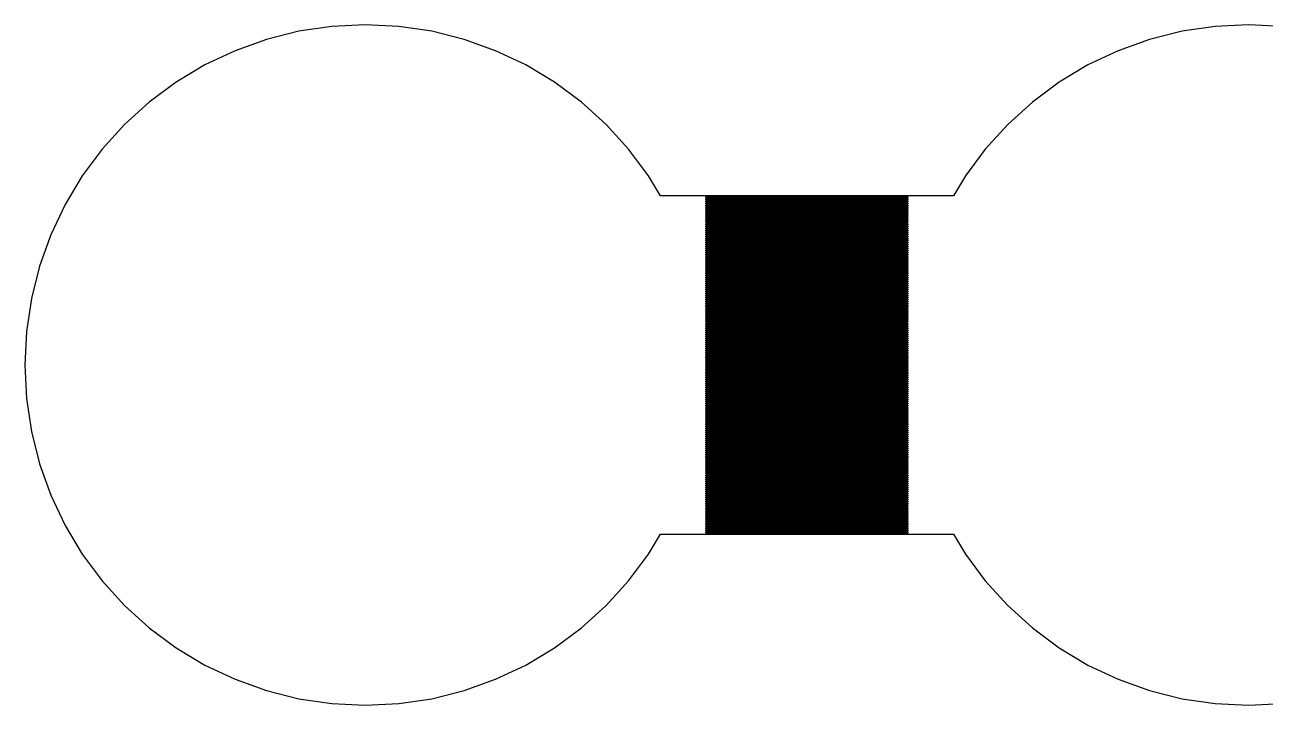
# Model space of a CAD drawing. Extents: x -5 to 101, y -4 to 66.
# Drawn here: x -4.97 to 7.67, y 5.03 to 11.97 of the extents above; entities that cross this region are included whole.
import ezdxf

# ---------------------------------------------------------------- set-up
doc = ezdxf.new("R2010")
doc.units = 0

msp = doc.modelspace()

# ---------------------------------------------------------------- linework, layer by layer
for p, q in [((-2.17696, 11.9033), (-2.50728, 11.8206)), ((-1.84012, 11.9533), (-2.17696, 11.9033)), ((-1.5, 11.97), (-1.84012, 11.9533)), ((-1.15987, 11.9533), (-1.5, 11.97)), ((-0.823029, 11.9033), (-1.15987, 11.9533)), ((-0.492706, 11.8206), (-0.823029, 11.9033)), ((6.82303, 11.9033), (6.49271, 11.8206)), ((7.15987, 11.9533), (6.82303, 11.9033)), ((7.5, 11.97), (7.15987, 11.9533)), ((7.84013, 11.9533), (7.5, 11.97)), ((-2.50728, 11.8206), (-2.82791, 11.7059)), ((-0.172073, 11.7059), (-0.492706, 11.8206)), ((6.49271, 11.8206), (6.17207, 11.7059)), ((-2.82791, 11.7059), (-3.13574, 11.5603)), ((0.135757, 11.5603), (-0.172073, 11.7059)), ((6.17207, 11.7059), (5.86424, 11.5603)), ((-3.13574, 11.5603), (-3.42783, 11.3852)), ((0.427841, 11.3852), (0.135757, 11.5603)), ((5.86424, 11.5603), (5.57216, 11.3852)), ((-3.42783, 11.3852), (-3.70134, 11.1823)), ((0.701355, 11.1823), (0.427841, 11.3852)), ((5.57216, 11.3852), (5.29865, 11.1823)), ((-3.70134, 11.1823), (-3.95366, 10.9537)), ((0.953674, 10.9537), (0.701355, 11.1823)), ((5.29865, 11.1823), (5.04633, 10.9537)), ((-3.95366, 10.9537), (-4.18234, 10.7013)), ((1.18236, 10.7013), (0.953674, 10.9537)), ((5.04633, 10.9537), (4.81764, 10.7013)), ((-4.18234, 10.7013), (-4.38519, 10.4278)), ((1.38521, 10.4278), (1.18236, 10.7013)), ((4.81764, 10.7013), (4.61479, 10.4278)), ((-4.38519, 10.4278), (-4.56026, 10.1357)), ((1.50677, 10.225), (1.38521, 10.4278)), ((4.61479, 10.4278), (4.49323, 10.225)), ((-4.56026, 10.1357), (-4.70586, 9.82791)), ((4.49323, 10.225), (1.50677, 10.225)), ((1.97, 10.205), (1.97, 10.215)), ((1.97, 10.215), (4.03, 10.215)), ((4.03, 10.205), (1.97, 10.205)), ((1.97, 10.185), (1.97, 10.195)), ((1.97, 10.195), (4.03, 10.195)), ((4.03, 10.185), (1.97, 10.185)), ((1.97, 10.165), (1.97, 10.175)), ((1.97, 10.175), (4.03, 10.175)), ((4.03, 10.165), (1.97, 10.165)), ((1.97, 10.145), (1.97, 10.155)), ((1.97, 10.155), (4.03, 10.155)), ((4.03, 10.145), (1.97, 10.145)), ((1.97, 10.125), (1.97, 10.135)), ((1.97, 10.135), (4.03, 10.135)), ((4.03, 10.125), (1.97, 10.125)), ((1.97, 10.105), (1.97, 10.115)), ((1.97, 10.115), (4.03, 10.115)), ((4.03, 10.215), (4.03, 10.205)), ((4.03, 10.195), (4.03, 10.185)), ((4.03, 10.175), (4.03, 10.165)), ((4.03, 10.155), (4.03, 10.145)), ((4.03, 10.135), (4.03, 10.125)), ((4.03, 10.115), (4.03, 10.105)), ((4.03, 10.105), (1.97, 10.105)), ((1.97, 10.085), (1.97, 10.095)), ((1.97, 10.095), (4.03, 10.095)), ((4.03, 10.085), (1.97, 10.085)), ((1.97, 10.065), (1.97, 10.075)), ((1.97, 10.075), (4.03, 10.075)), ((4.03, 10.065), (1.97, 10.065)), ((1.97, 10.045), (1.97, 10.055)), ((1.97, 10.055), (4.03, 10.055)), ((4.03, 10.045), (1.97, 10.045)), ((1.97, 10.025), (1.97, 10.035)), ((1.97, 10.035), (4.03, 10.035)), ((4.03, 10.025), (1.97, 10.025)), ((1.97, 10.005), (1.97, 10.015)), ((1.97, 10.015), (4.03, 10.015)), ((4.03, 10.005), (1.97, 10.005)), ((1.97, 9.98499), (1.97, 9.995)), ((1.97, 9.995), (4.03, 9.995)), ((4.03, 10.095), (4.03, 10.085)), ((4.03, 10.075), (4.03, 10.065)), ((4.03, 10.055), (4.03, 10.045)), ((4.03, 10.035), (4.03, 10.025)), ((4.03, 10.015), (4.03, 10.005)), ((4.03, 9.995), (4.03, 9.98499)), ((4.03, 9.98499), (1.97, 9.98499)), ((1.97, 9.965), (1.97, 9.97499)), ((1.97, 9.97499), (4.03, 9.97499)), ((4.03, 9.965), (1.97, 9.965)), ((1.97, 9.94499), (1.97, 9.95499)), ((1.97, 9.95499), (4.03, 9.95499)), ((4.03, 9.94499), (1.97, 9.94499)), ((1.97, 9.92499), (1.97, 9.935)), ((1.97, 9.935), (4.03, 9.935)), ((4.03, 9.92499), (1.97, 9.92499)), ((1.97, 9.905), (1.97, 9.91499)), ((1.97, 9.91499), (4.03, 9.91499)), ((4.03, 9.905), (1.97, 9.905)), ((1.97, 9.88499), (1.97, 9.89499)), ((1.97, 9.89499), (4.03, 9.89499)), ((4.03, 9.88499), (1.97, 9.88499)), ((1.97, 9.86499), (1.97, 9.875)), ((1.97, 9.875), (4.03, 9.875)), ((4.03, 9.86499), (1.97, 9.86499)), ((4.03, 9.97499), (4.03, 9.965)), ((4.03, 9.95499), (4.03, 9.94499)), ((4.03, 9.935), (4.03, 9.92499)), ((4.03, 9.91499), (4.03, 9.905)), ((4.03, 9.89499), (4.03, 9.88499)), ((4.03, 9.875), (4.03, 9.86499)), ((-4.70586, 9.82791), (-4.82057, 9.50728)), ((1.97, 9.84499), (1.97, 9.855)), ((1.97, 9.855), (4.03, 9.855)), ((4.03, 9.84499), (1.97, 9.84499)), ((1.97, 9.825), (1.97, 9.83499)), ((1.97, 9.83499), (4.03, 9.83499)), ((4.03, 9.825), (1.97, 9.825)), ((1.97, 9.80499), (1.97, 9.81499)), ((1.97, 9.81499), (4.03, 9.81499)), ((4.03, 9.80499), (1.97, 9.80499)), ((1.97, 9.78499), (1.97, 9.795)), ((1.97, 9.795), (4.03, 9.795)), ((4.03, 9.78499), (1.97, 9.78499)), ((1.97, 9.765), (1.97, 9.77499)), ((1.97, 9.77499), (4.03, 9.77499)), ((4.03, 9.765), (1.97, 9.765)), ((1.97, 9.745), (1.97, 9.75499)), ((1.97, 9.75499), (4.03, 9.75499)), ((4.03, 9.745), (1.97, 9.745)), ((1.97, 9.72499), (1.97, 9.73499)), ((1.97, 9.73499), (4.03, 9.73499)), ((4.03, 9.855), (4.03, 9.84499)), ((4.03, 9.83499), (4.03, 9.825)), ((4.03, 9.81499), (4.03, 9.80499)), ((4.03, 9.795), (4.03, 9.78499)), ((4.03, 9.77499), (4.03, 9.765)), ((4.03, 9.75499), (4.03, 9.745)), ((4.03, 9.73499), (4.03, 9.72499)), ((4.03, 9.72499), (1.97, 9.72499)), ((1.97, 9.70499), (1.97, 9.715)), ((1.97, 9.715), (4.03, 9.715)), ((4.03, 9.70499), (1.97, 9.70499)), ((1.97, 9.685), (1.97, 9.69499)), ((1.97, 9.69499), (4.03, 9.69499)), ((4.03, 9.685), (1.97, 9.685)), ((1.97, 9.66499), (1.97, 9.67499)), ((1.97, 9.67499), (4.03, 9.67499)), ((4.03, 9.66499), (1.97, 9.66499)), ((1.97, 9.64499), (1.97, 9.655)), ((1.97, 9.655), (4.03, 9.655)), ((4.03, 9.64499), (1.97, 9.64499)), ((1.97, 9.625), (1.97, 9.63499)), ((1.97, 9.63499), (4.03, 9.63499)), ((4.03, 9.625), (1.97, 9.625)), ((1.97, 9.605), (1.97, 9.61499)), ((1.97, 9.61499), (4.03, 9.61499)), ((4.03, 9.715), (4.03, 9.70499)), ((4.03, 9.69499), (4.03, 9.685)), ((4.03, 9.67499), (4.03, 9.66499)), ((4.03, 9.655), (4.03, 9.64499)), ((4.03, 9.63499), (4.03, 9.625)), ((4.03, 9.61499), (4.03, 9.605)), ((-4.82057, 9.50728), (-4.90332, 9.17696)), ((4.03, 9.605), (1.97, 9.605)), ((1.97, 9.58499), (1.97, 9.59499)), ((1.97, 9.59499), (4.03, 9.59499)), ((4.03, 9.58499), (1.97, 9.58499)), ((1.97, 9.56499), (1.97, 9.575)), ((1.97, 9.575), (4.03, 9.575)), ((4.03, 9.56499), (1.97, 9.56499)), ((1.97, 9.545), (1.97, 9.55499)), ((1.97, 9.55499), (4.03, 9.55499)), ((4.03, 9.545), (1.97, 9.545)), ((1.97, 9.52499), (1.97, 9.53499)), ((1.97, 9.53499), (4.03, 9.53499)), ((4.03, 9.52499), (1.97, 9.52499)), ((1.97, 9.50499), (1.97, 9.515)), ((1.97, 9.515), (4.03, 9.515)), ((4.03, 9.50499), (1.97, 9.50499)), ((1.97, 9.48499), (1.97, 9.495)), ((1.97, 9.495), (4.03, 9.495)), ((4.03, 9.48499), (1.97, 9.48499)), ((4.03, 9.59499), (4.03, 9.58499)), ((4.03, 9.575), (4.03, 9.56499)), ((4.03, 9.55499), (4.03, 9.545)), ((4.03, 9.53499), (4.03, 9.52499)), ((4.03, 9.515), (4.03, 9.50499)), ((4.03, 9.495), (4.03, 9.48499)), ((1.97, 9.465), (1.97, 9.47499)), ((1.97, 9.47499), (4.03, 9.47499)), ((4.03, 9.465), (1.97, 9.465)), ((1.97, 9.44499), (1.97, 9.45499)), ((1.97, 9.45499), (4.03, 9.45499)), ((4.03, 9.44499), (1.97, 9.44499)), ((1.97, 9.42499), (1.97, 9.435)), ((1.97, 9.435), (4.03, 9.435)), ((4.03, 9.42499), (1.97, 9.42499)), ((1.97, 9.405), (1.97, 9.41499)), ((1.97, 9.41499), (4.03, 9.41499)), ((4.03, 9.405), (1.97, 9.405)), ((1.97, 9.38499), (1.97, 9.39499)), ((1.97, 9.39499), (4.03, 9.39499)), ((4.03, 9.38499), (1.97, 9.38499)), ((1.97, 9.36499), (1.97, 9.375)), ((1.97, 9.375), (4.03, 9.375)), ((4.03, 9.36499), (1.97, 9.36499)), ((1.97, 9.34499), (1.97, 9.355)), ((1.97, 9.355), (4.03, 9.355)), ((4.03, 9.47499), (4.03, 9.465)), ((4.03, 9.45499), (4.03, 9.44499)), ((4.03, 9.435), (4.03, 9.42499)), ((4.03, 9.41499), (4.03, 9.405)), ((4.03, 9.39499), (4.03, 9.38499)), ((4.03, 9.375), (4.03, 9.36499)), ((4.03, 9.355), (4.03, 9.34499)), ((4.03, 9.34499), (1.97, 9.34499)), ((1.97, 9.325), (1.97, 9.33499)), ((1.97, 9.33499), (4.03, 9.33499)), ((4.03, 9.325), (1.97, 9.325)), ((1.97, 9.30499), (1.97, 9.31499)), ((1.97, 9.31499), (4.03, 9.31499)), ((4.03, 9.30499), (1.97, 9.30499)), ((1.97, 9.28499), (1.97, 9.295)), ((1.97, 9.295), (4.03, 9.295)), ((4.03, 9.28499), (1.97, 9.28499)), ((1.97, 9.265), (1.97, 9.27499)), ((1.97, 9.27499), (4.03, 9.27499)), ((4.03, 9.265), (1.97, 9.265)), ((1.97, 9.245), (1.97, 9.25499)), ((1.97, 9.25499), (4.03, 9.25499)), ((4.03, 9.245), (1.97, 9.245)), ((1.97, 9.22499), (1.97, 9.23499)), ((1.97, 9.23499), (4.03, 9.23499)), ((4.03, 9.33499), (4.03, 9.325)), ((4.03, 9.31499), (4.03, 9.30499)), ((4.03, 9.295), (4.03, 9.28499)), ((4.03, 9.27499), (4.03, 9.265)), ((4.03, 9.25499), (4.03, 9.245)), ((4.03, 9.23499), (4.03, 9.22499)), ((-4.90332, 9.17696), (-4.95328, 8.84012)), ((4.03, 9.22499), (1.97, 9.22499)), ((1.97, 9.20499), (1.97, 9.215)), ((1.97, 9.215), (4.03, 9.215)), ((4.03, 9.20499), (1.97, 9.20499)), ((1.97, 9.185), (1.97, 9.19499)), ((1.97, 9.19499), (4.03, 9.19499)), ((4.03, 9.185), (1.97, 9.185)), ((1.97, 9.16499), (1.97, 9.17499)), ((1.97, 9.17499), (4.03, 9.17499)), ((4.03, 9.16499), (1.97, 9.16499)), ((1.97, 9.14499), (1.97, 9.155)), ((1.97, 9.155), (4.03, 9.155)), ((4.03, 9.14499), (1.97, 9.14499)), ((1.97, 9.125), (1.97, 9.13499)), ((1.97, 9.13499), (4.03, 9.13499)), ((4.03, 9.125), (1.97, 9.125)), ((1.97, 9.105), (1.97, 9.11499)), ((1.97, 9.11499), (4.03, 9.11499)), ((4.03, 9.105), (1.97, 9.105)), ((4.03, 9.215), (4.03, 9.20499)), ((4.03, 9.19499), (4.03, 9.185)), ((4.03, 9.17499), (4.03, 9.16499)), ((4.03, 9.155), (4.03, 9.14499)), ((4.03, 9.13499), (4.03, 9.125)), ((4.03, 9.11499), (4.03, 9.105)), ((1.97, 9.08499), (1.97, 9.09499)), ((1.97, 9.09499), (4.03, 9.09499)), ((4.03, 9.08499), (1.97, 9.08499)), ((1.97, 9.06499), (1.97, 9.075)), ((1.97, 9.075), (4.03, 9.075)), ((4.03, 9.06499), (1.97, 9.06499)), ((1.97, 9.045), (1.97, 9.05499)), ((1.97, 9.05499), (4.03, 9.05499)), ((4.03, 9.045), (1.97, 9.045)), ((1.97, 9.02499), (1.97, 9.03499)), ((1.97, 9.03499), (4.03, 9.03499)), ((4.03, 9.02499), (1.97, 9.02499)), ((1.97, 9.00499), (1.97, 9.015)), ((1.97, 9.015), (4.03, 9.015)), ((4.03, 9.00499), (1.97, 9.00499)), ((1.97, 8.98499), (1.97, 8.995)), ((1.97, 8.995), (4.03, 8.995)), ((4.03, 8.98499), (1.97, 8.98499)), ((1.97, 8.965), (1.97, 8.97499)), ((1.97, 8.97499), (4.03, 8.97499)), ((4.03, 9.09499), (4.03, 9.08499)), ((4.03, 9.075), (4.03, 9.06499)), ((4.03, 9.05499), (4.03, 9.045)), ((4.03, 9.03499), (4.03, 9.02499)), ((4.03, 9.015), (4.03, 9.00499)), ((4.03, 8.995), (4.03, 8.98499)), ((4.03, 8.97499), (4.03, 8.965)), ((4.03, 8.965), (1.97, 8.965)), ((1.97, 8.94499), (1.97, 8.95499)), ((1.97, 8.95499), (4.03, 8.95499)), ((4.03, 8.94499), (1.97, 8.94499)), ((1.97, 8.92499), (1.97, 8.935)), ((1.97, 8.935), (4.03, 8.935)), ((4.03, 8.92499), (1.97, 8.92499)), ((1.97, 8.905), (1.97, 8.91499)), ((1.97, 8.91499), (4.03, 8.91499)), ((4.03, 8.905), (1.97, 8.905)), ((1.97, 8.88499), (1.97, 8.89499)), ((1.97, 8.89499), (4.03, 8.89499)), ((4.03, 8.88499), (1.97, 8.88499)), ((1.97, 8.86499), (1.97, 8.875)), ((1.97, 8.875), (4.03, 8.875)), ((4.03, 8.86499), (1.97, 8.86499)), ((1.97, 8.84499), (1.97, 8.855)), ((1.97, 8.855), (4.03, 8.855)), ((4.03, 8.95499), (4.03, 8.94499)), ((4.03, 8.935), (4.03, 8.92499)), ((4.03, 8.91499), (4.03, 8.905)), ((4.03, 8.89499), (4.03, 8.88499)), ((4.03, 8.875), (4.03, 8.86499)), ((4.03, 8.855), (4.03, 8.84499)), ((-4.95328, 8.84012), (-4.96999, 8.5)), ((4.03, 8.84499), (1.97, 8.84499)), ((1.97, 8.825), (1.97, 8.83499)), ((1.97, 8.83499), (4.03, 8.83499)), ((4.03, 8.825), (1.97, 8.825)), ((1.97, 8.80499), (1.97, 8.81499)), ((1.97, 8.81499), (4.03, 8.81499)), ((4.03, 8.80499), (1.97, 8.80499)), ((1.97, 8.78499), (1.97, 8.795)), ((1.97, 8.795), (4.03, 8.795)), ((4.03, 8.78499), (1.97, 8.78499)), ((1.97, 8.765), (1.97, 8.77499)), ((1.97, 8.77499), (4.03, 8.77499)), ((4.03, 8.765), (1.97, 8.765)), ((1.97, 8.745), (1.97, 8.75499)), ((1.97, 8.75499), (4.03, 8.75499)), ((4.03, 8.745), (1.97, 8.745)), ((1.97, 8.72499), (1.97, 8.73499)), ((1.97, 8.73499), (4.03, 8.73499)), ((4.03, 8.72499), (1.97, 8.72499)), ((4.03, 8.83499), (4.03, 8.825)), ((4.03, 8.81499), (4.03, 8.80499)), ((4.03, 8.795), (4.03, 8.78499)), ((4.03, 8.77499), (4.03, 8.765)), ((4.03, 8.75499), (4.03, 8.745)), ((4.03, 8.73499), (4.03, 8.72499)), ((1.97, 8.70499), (1.97, 8.715)), ((1.97, 8.715), (4.03, 8.715)), ((4.03, 8.70499), (1.97, 8.70499)), ((1.97, 8.685), (1.97, 8.69499)), ((1.97, 8.69499), (4.03, 8.69499)), ((4.03, 8.685), (1.97, 8.685)), ((1.97, 8.66499), (1.97, 8.67499)), ((1.97, 8.67499), (4.03, 8.67499)), ((4.03, 8.66499), (1.97, 8.66499)), ((1.97, 8.64499), (1.97, 8.655)), ((1.97, 8.655), (4.03, 8.655)), ((4.03, 8.64499), (1.97, 8.64499)), ((1.97, 8.625), (1.97, 8.63499)), ((1.97, 8.63499), (4.03, 8.63499)), ((4.03, 8.625), (1.97, 8.625)), ((1.97, 8.605), (1.97, 8.61499)), ((1.97, 8.61499), (4.03, 8.61499)), ((4.03, 8.605), (1.97, 8.605)), ((4.03, 8.715), (4.03, 8.70499)), ((4.03, 8.69499), (4.03, 8.685)), ((4.03, 8.67499), (4.03, 8.66499)), ((4.03, 8.655), (4.03, 8.64499)), ((4.03, 8.63499), (4.03, 8.625)), ((4.03, 8.61499), (4.03, 8.605)), ((-4.96999, 8.5), (-4.95328, 8.15988)), ((1.97, 8.58499), (1.97, 8.59499)), ((1.97, 8.59499), (4.03, 8.59499)), ((4.03, 8.58499), (1.97, 8.58499)), ((1.97, 8.56499), (1.97, 8.575)), ((1.97, 8.575), (4.03, 8.575)), ((4.03, 8.56499), (1.97, 8.56499)), ((1.97, 8.545), (1.97, 8.55499)), ((1.97, 8.55499), (4.03, 8.55499)), ((4.03, 8.545), (1.97, 8.545)), ((1.97, 8.52499), (1.97, 8.53499)), ((1.97, 8.53499), (4.03, 8.53499)), ((4.03, 8.52499), (1.97, 8.52499)), ((1.97, 8.50499), (1.97, 8.515)), ((1.97, 8.515), (4.03, 8.515)), ((4.03, 8.50499), (1.97, 8.50499)), ((1.97, 8.485), (1.97, 8.49501)), ((1.97, 8.49501), (4.03, 8.49501)), ((4.03, 8.485), (1.97, 8.485)), ((1.97, 8.46501), (1.97, 8.47501)), ((1.97, 8.47501), (4.03, 8.47501)), ((4.03, 8.59499), (4.03, 8.58499)), ((4.03, 8.575), (4.03, 8.56499)), ((4.03, 8.55499), (4.03, 8.545)), ((4.03, 8.53499), (4.03, 8.52499)), ((4.03, 8.515), (4.03, 8.50499)), ((4.03, 8.49501), (4.03, 8.485)), ((4.03, 8.47501), (4.03, 8.46501)), ((4.03, 8.46501), (1.97, 8.46501)), ((1.97, 8.44501), (1.97, 8.455)), ((1.97, 8.455), (4.03, 8.455)), ((4.03, 8.44501), (1.97, 8.44501)), ((1.97, 8.425), (1.97, 8.43501)), ((1.97, 8.43501), (4.03, 8.43501)), ((4.03, 8.425), (1.97, 8.425)), ((1.97, 8.40501), (1.97, 8.41501)), ((1.97, 8.41501), (4.03, 8.41501)), ((4.03, 8.40501), (1.97, 8.40501)), ((1.97, 8.38501), (1.97, 8.395)), ((1.97, 8.395), (4.03, 8.395)), ((4.03, 8.38501), (1.97, 8.38501)), ((1.97, 8.36501), (1.97, 8.375)), ((1.97, 8.375), (4.03, 8.375)), ((4.03, 8.36501), (1.97, 8.36501)), ((1.97, 8.345), (1.97, 8.35501)), ((1.97, 8.35501), (4.03, 8.35501)), ((4.03, 8.345), (1.97, 8.345)), ((4.03, 8.455), (4.03, 8.44501)), ((4.03, 8.43501), (4.03, 8.425)), ((4.03, 8.41501), (4.03, 8.40501)), ((4.03, 8.395), (4.03, 8.38501)), ((4.03, 8.375), (4.03, 8.36501)), ((4.03, 8.35501), (4.03, 8.345)), ((1.97, 8.32501), (1.97, 8.33501)), ((1.97, 8.33501), (4.03, 8.33501)), ((4.03, 8.32501), (1.97, 8.32501)), ((1.97, 8.30501), (1.97, 8.315)), ((1.97, 8.315), (4.03, 8.315)), ((4.03, 8.30501), (1.97, 8.30501)), ((1.97, 8.285), (1.97, 8.29501)), ((1.97, 8.29501), (4.03, 8.29501)), ((4.03, 8.285), (1.97, 8.285)), ((1.97, 8.26501), (1.97, 8.27501)), ((1.97, 8.27501), (4.03, 8.27501)), ((4.03, 8.26501), (1.97, 8.26501)), ((1.97, 8.24501), (1.97, 8.255)), ((1.97, 8.255), (4.03, 8.255)), ((4.03, 8.24501), (1.97, 8.24501)), ((1.97, 8.22501), (1.97, 8.235)), ((1.97, 8.235), (4.03, 8.235)), ((4.03, 8.22501), (1.97, 8.22501)), ((4.03, 8.33501), (4.03, 8.32501)), ((4.03, 8.315), (4.03, 8.30501)), ((4.03, 8.29501), (4.03, 8.285)), ((4.03, 8.27501), (4.03, 8.26501)), ((4.03, 8.255), (4.03, 8.24501)), ((4.03, 8.235), (4.03, 8.22501)), ((-4.95328, 8.15988), (-4.90332, 7.82304)), ((1.97, 8.205), (1.97, 8.21501)), ((1.97, 8.21501), (4.03, 8.21501)), ((4.03, 8.205), (1.97, 8.205)), ((1.97, 8.18501), (1.97, 8.19501)), ((1.97, 8.19501), (4.03, 8.19501)), ((4.03, 8.18501), (1.97, 8.18501)), ((1.97, 8.16501), (1.97, 8.175)), ((1.97, 8.175), (4.03, 8.175)), ((4.03, 8.16501), (1.97, 8.16501)), ((1.97, 8.145), (1.97, 8.15501)), ((1.97, 8.15501), (4.03, 8.15501)), ((4.03, 8.145), (1.97, 8.145)), ((1.97, 8.125), (1.97, 8.13501)), ((1.97, 8.13501), (4.03, 8.13501)), ((4.03, 8.125), (1.97, 8.125)), ((1.97, 8.10501), (1.97, 8.11501)), ((1.97, 8.11501), (4.03, 8.11501)), ((4.03, 8.10501), (1.97, 8.10501)), ((1.97, 8.08501), (1.97, 8.095)), ((1.97, 8.095), (4.03, 8.095)), ((4.03, 8.21501), (4.03, 8.205)), ((4.03, 8.19501), (4.03, 8.18501)), ((4.03, 8.175), (4.03, 8.16501)), ((4.03, 8.15501), (4.03, 8.145)), ((4.03, 8.13501), (4.03, 8.125)), ((4.03, 8.11501), (4.03, 8.10501)), ((4.03, 8.095), (4.03, 8.08501)), ((4.03, 8.08501), (1.97, 8.08501)), ((1.97, 8.065), (1.97, 8.07501)), ((1.97, 8.07501), (4.03, 8.07501)), ((4.03, 8.065), (1.97, 8.065)), ((1.97, 8.04501), (1.97, 8.05501)), ((1.97, 8.05501), (4.03, 8.05501)), ((4.03, 8.04501), (1.97, 8.04501)), ((1.97, 8.02501), (1.97, 8.035)), ((1.97, 8.035), (4.03, 8.035)), ((4.03, 8.02501), (1.97, 8.02501)), ((1.97, 8.005), (1.97, 8.01501)), ((1.97, 8.01501), (4.03, 8.01501)), ((4.03, 8.005), (1.97, 8.005)), ((1.97, 7.985), (1.97, 7.99501)), ((1.97, 7.99501), (4.03, 7.99501)), ((4.03, 7.985), (1.97, 7.985)), ((1.97, 7.96501), (1.97, 7.97501)), ((1.97, 7.97501), (4.03, 7.97501)), ((4.03, 7.96501), (1.97, 7.96501)), ((4.03, 8.07501), (4.03, 8.065)), ((4.03, 8.05501), (4.03, 8.04501)), ((4.03, 8.035), (4.03, 8.02501)), ((4.03, 8.01501), (4.03, 8.005)), ((4.03, 7.99501), (4.03, 7.985)), ((4.03, 7.97501), (4.03, 7.96501)), ((1.97, 7.94501), (1.97, 7.955)), ((1.97, 7.955), (4.03, 7.955)), ((4.03, 7.94501), (1.97, 7.94501)), ((1.97, 7.925), (1.97, 7.93501)), ((1.97, 7.93501), (4.03, 7.93501)), ((4.03, 7.925), (1.97, 7.925)), ((1.97, 7.90501), (1.97, 7.91501)), ((1.97, 7.91501), (4.03, 7.91501)), ((4.03, 7.90501), (1.97, 7.90501)), ((1.97, 7.88501), (1.97, 7.895)), ((1.97, 7.895), (4.03, 7.895)), ((4.03, 7.88501), (1.97, 7.88501)), ((1.97, 7.86501), (1.97, 7.875)), ((1.97, 7.875), (4.03, 7.875)), ((4.03, 7.86501), (1.97, 7.86501)), ((1.97, 7.845), (1.97, 7.85501)), ((1.97, 7.85501), (4.03, 7.85501)), ((4.03, 7.845), (1.97, 7.845)), ((4.03, 7.955), (4.03, 7.94501)), ((4.03, 7.93501), (4.03, 7.925)), ((4.03, 7.91501), (4.03, 7.90501)), ((4.03, 7.895), (4.03, 7.88501)), ((4.03, 7.875), (4.03, 7.86501)), ((4.03, 7.85501), (4.03, 7.845)), ((-4.90332, 7.82304), (-4.82057, 7.49272)), ((1.97, 7.82501), (1.97, 7.83501)), ((1.97, 7.83501), (4.03, 7.83501)), ((4.03, 7.82501), (1.97, 7.82501)), ((1.97, 7.80501), (1.97, 7.815)), ((1.97, 7.815), (4.03, 7.815)), ((4.03, 7.80501), (1.97, 7.80501)), ((1.97, 7.785), (1.97, 7.79501)), ((1.97, 7.79501), (4.03, 7.79501)), ((4.03, 7.785), (1.97, 7.785)), ((1.97, 7.76501), (1.97, 7.77501)), ((1.97, 7.77501), (4.03, 7.77501)), ((4.03, 7.76501), (1.97, 7.76501)), ((1.97, 7.74501), (1.97, 7.755)), ((1.97, 7.755), (4.03, 7.755)), ((4.03, 7.74501), (1.97, 7.74501)), ((1.97, 7.72501), (1.97, 7.735)), ((1.97, 7.735), (4.03, 7.735)), ((4.03, 7.72501), (1.97, 7.72501)), ((1.97, 7.705), (1.97, 7.71501)), ((1.97, 7.71501), (4.03, 7.71501)), ((4.03, 7.83501), (4.03, 7.82501)), ((4.03, 7.815), (4.03, 7.80501)), ((4.03, 7.79501), (4.03, 7.785)), ((4.03, 7.77501), (4.03, 7.76501)), ((4.03, 7.755), (4.03, 7.74501)), ((4.03, 7.735), (4.03, 7.72501)), ((4.03, 7.71501), (4.03, 7.705)), ((4.03, 7.705), (1.97, 7.705)), ((1.97, 7.68501), (1.97, 7.69501)), ((1.97, 7.69501), (4.03, 7.69501)), ((4.03, 7.68501), (1.97, 7.68501)), ((1.97, 7.66501), (1.97, 7.675)), ((1.97, 7.675), (4.03, 7.675)), ((4.03, 7.66501), (1.97, 7.66501)), ((1.97, 7.645), (1.97, 7.65501)), ((1.97, 7.65501), (4.03, 7.65501)), ((4.03, 7.645), (1.97, 7.645)), ((1.97, 7.625), (1.97, 7.63501)), ((1.97, 7.63501), (4.03, 7.63501)), ((4.03, 7.625), (1.97, 7.625)), ((1.97, 7.60501), (1.97, 7.61501)), ((1.97, 7.61501), (4.03, 7.61501)), ((4.03, 7.60501), (1.97, 7.60501)), ((1.97, 7.58501), (1.97, 7.595)), ((1.97, 7.595), (4.03, 7.595)), ((4.03, 7.58501), (1.97, 7.58501)), ((4.03, 7.69501), (4.03, 7.68501)), ((4.03, 7.675), (4.03, 7.66501)), ((4.03, 7.65501), (4.03, 7.645)), ((4.03, 7.63501), (4.03, 7.625)), ((4.03, 7.61501), (4.03, 7.60501)), ((4.03, 7.595), (4.03, 7.58501)), ((-4.82057, 7.49272), (-4.70586, 7.17209)), ((1.97, 7.565), (1.97, 7.57501)), ((1.97, 7.57501), (4.03, 7.57501)), ((4.03, 7.565), (1.97, 7.565)), ((1.97, 7.54501), (1.97, 7.55501)), ((1.97, 7.55501), (4.03, 7.55501)), ((4.03, 7.54501), (1.97, 7.54501)), ((1.97, 7.52501), (1.97, 7.535)), ((1.97, 7.535), (4.03, 7.535)), ((4.03, 7.52501), (1.97, 7.52501)), ((1.97, 7.505), (1.97, 7.51501)), ((1.97, 7.51501), (4.03, 7.51501)), ((4.03, 7.505), (1.97, 7.505)), ((1.97, 7.485), (1.97, 7.49501)), ((1.97, 7.49501), (4.03, 7.49501)), ((4.03, 7.485), (1.97, 7.485)), ((1.97, 7.46501), (1.97, 7.47501)), ((1.97, 7.47501), (4.03, 7.47501)), ((4.03, 7.46501), (1.97, 7.46501)), ((4.03, 7.57501), (4.03, 7.565)), ((4.03, 7.55501), (4.03, 7.54501)), ((4.03, 7.535), (4.03, 7.52501)), ((4.03, 7.51501), (4.03, 7.505)), ((4.03, 7.49501), (4.03, 7.485)), ((4.03, 7.47501), (4.03, 7.46501)), ((1.97, 7.44501), (1.97, 7.455)), ((1.97, 7.455), (4.03, 7.455)), ((4.03, 7.44501), (1.97, 7.44501)), ((1.97, 7.425), (1.97, 7.43501)), ((1.97, 7.43501), (4.03, 7.43501)), ((4.03, 7.425), (1.97, 7.425)), ((1.97, 7.40501), (1.97, 7.41501)), ((1.97, 7.41501), (4.03, 7.41501)), ((4.03, 7.40501), (1.97, 7.40501)), ((1.97, 7.38501), (1.97, 7.395)), ((1.97, 7.395), (4.03, 7.395)), ((4.03, 7.38501), (1.97, 7.38501)), ((1.97, 7.36501), (1.97, 7.375)), ((1.97, 7.375), (4.03, 7.375)), ((4.03, 7.36501), (1.97, 7.36501)), ((1.97, 7.345), (1.97, 7.35501)), ((1.97, 7.35501), (4.03, 7.35501)), ((4.03, 7.345), (1.97, 7.345)), ((1.97, 7.32501), (1.97, 7.33501)), ((1.97, 7.33501), (4.03, 7.33501)), ((4.03, 7.455), (4.03, 7.44501)), ((4.03, 7.43501), (4.03, 7.425)), ((4.03, 7.41501), (4.03, 7.40501)), ((4.03, 7.395), (4.03, 7.38501)), ((4.03, 7.375), (4.03, 7.36501)), ((4.03, 7.35501), (4.03, 7.345)), ((4.03, 7.33501), (4.03, 7.32501)), ((4.03, 7.32501), (1.97, 7.32501)), ((1.97, 7.30501), (1.97, 7.315)), ((1.97, 7.315), (4.03, 7.315)), ((4.03, 7.30501), (1.97, 7.30501)), ((1.97, 7.285), (1.97, 7.29501)), ((1.97, 7.29501), (4.03, 7.29501)), ((4.03, 7.285), (1.97, 7.285)), ((1.97, 7.26501), (1.97, 7.27501)), ((1.97, 7.27501), (4.03, 7.27501)), ((4.03, 7.26501), (1.97, 7.26501)), ((1.97, 7.24501), (1.97, 7.255)), ((1.97, 7.255), (4.03, 7.255)), ((4.03, 7.24501), (1.97, 7.24501)), ((1.97, 7.22501), (1.97, 7.235)), ((1.97, 7.235), (4.03, 7.235)), ((4.03, 7.22501), (1.97, 7.22501)), ((1.97, 7.205), (1.97, 7.21501)), ((1.97, 7.21501), (4.03, 7.21501)), ((4.03, 7.205), (1.97, 7.205)), ((4.03, 7.315), (4.03, 7.30501)), ((4.03, 7.29501), (4.03, 7.285)), ((4.03, 7.27501), (4.03, 7.26501)), ((4.03, 7.255), (4.03, 7.24501)), ((4.03, 7.235), (4.03, 7.22501)), ((4.03, 7.21501), (4.03, 7.205)), ((-4.70586, 7.17209), (-4.56026, 6.86426)), ((1.97, 7.18501), (1.97, 7.19501)), ((1.97, 7.19501), (4.03, 7.19501)), ((4.03, 7.18501), (1.97, 7.18501)), ((1.97, 7.16501), (1.97, 7.175)), ((1.97, 7.175), (4.03, 7.175)), ((4.03, 7.16501), (1.97, 7.16501)), ((1.97, 7.145), (1.97, 7.15501)), ((1.97, 7.15501), (4.03, 7.15501)), ((4.03, 7.145), (1.97, 7.145)), ((1.97, 7.125), (1.97, 7.13501)), ((1.97, 7.13501), (4.03, 7.13501)), ((4.03, 7.125), (1.97, 7.125)), ((1.97, 7.10501), (1.97, 7.11501)), ((1.97, 7.11501), (4.03, 7.11501)), ((4.03, 7.10501), (1.97, 7.10501)), ((1.97, 7.08501), (1.97, 7.095)), ((1.97, 7.095), (4.03, 7.095)), ((4.03, 7.08501), (1.97, 7.08501)), ((4.03, 7.19501), (4.03, 7.18501)), ((4.03, 7.175), (4.03, 7.16501)), ((4.03, 7.15501), (4.03, 7.145)), ((4.03, 7.13501), (4.03, 7.125)), ((4.03, 7.11501), (4.03, 7.10501)), ((4.03, 7.095), (4.03, 7.08501)), ((1.97, 7.065), (1.97, 7.07501)), ((1.97, 7.07501), (4.03, 7.07501)), ((4.03, 7.065), (1.97, 7.065)), ((1.97, 7.04501), (1.97, 7.05501)), ((1.97, 7.05501), (4.03, 7.05501)), ((4.03, 7.04501), (1.97, 7.04501)), ((1.97, 7.02501), (1.97, 7.035)), ((1.97, 7.035), (4.03, 7.035)), ((4.03, 7.02501), (1.97, 7.02501)), ((1.97, 7.005), (1.97, 7.01501)), ((1.97, 7.01501), (4.03, 7.01501)), ((4.03, 7.005), (1.97, 7.005)), ((1.97, 6.985), (1.97, 6.99501)), ((1.97, 6.99501), (4.03, 6.99501)), ((4.03, 6.985), (1.97, 6.985)), ((1.97, 6.96501), (1.97, 6.97501)), ((1.97, 6.97501), (4.03, 6.97501)), ((4.03, 6.96501), (1.97, 6.96501)), ((1.97, 6.94501), (1.97, 6.955)), ((1.97, 6.955), (4.03, 6.955)), ((4.03, 7.07501), (4.03, 7.065)), ((4.03, 7.05501), (4.03, 7.04501)), ((4.03, 7.035), (4.03, 7.02501)), ((4.03, 7.01501), (4.03, 7.005)), ((4.03, 6.99501), (4.03, 6.985)), ((4.03, 6.97501), (4.03, 6.96501)), ((4.03, 6.955), (4.03, 6.94501)), ((-4.56026, 6.86426), (-4.38519, 6.57217)), ((4.03, 6.94501), (1.97, 6.94501)), ((1.97, 6.925), (1.97, 6.93501)), ((1.97, 6.93501), (4.03, 6.93501)), ((4.03, 6.925), (1.97, 6.925)), ((1.97, 6.90501), (1.97, 6.91501)), ((1.97, 6.91501), (4.03, 6.91501)), ((4.03, 6.90501), (1.97, 6.90501)), ((1.97, 6.88501), (1.97, 6.895)), ((1.97, 6.895), (4.03, 6.895)), ((4.03, 6.88501), (1.97, 6.88501)), ((1.97, 6.86501), (1.97, 6.875)), ((1.97, 6.875), (4.03, 6.875)), ((4.03, 6.86501), (1.97, 6.86501)), ((1.97, 6.845), (1.97, 6.85501)), ((1.97, 6.85501), (4.03, 6.85501)), ((4.03, 6.845), (1.97, 6.845)), ((1.97, 6.82501), (1.97, 6.83501)), ((1.97, 6.83501), (4.03, 6.83501)), ((4.03, 6.93501), (4.03, 6.925)), ((4.03, 6.91501), (4.03, 6.90501)), ((4.03, 6.895), (4.03, 6.88501)), ((4.03, 6.875), (4.03, 6.86501)), ((4.03, 6.85501), (4.03, 6.845)), ((4.03, 6.83501), (4.03, 6.82501)), ((1.38521, 6.57217), (1.50677, 6.77501)), ((1.50677, 6.77501), (4.49323, 6.77501)), ((4.03, 6.82501), (1.97, 6.82501)), ((1.97, 6.80501), (1.97, 6.815)), ((1.97, 6.815), (4.03, 6.815)), ((4.03, 6.80501), (1.97, 6.80501)), ((1.97, 6.785), (1.97, 6.79501)), ((1.97, 6.79501), (4.03, 6.79501)), ((4.03, 6.785), (1.97, 6.785)), ((4.03, 6.815), (4.03, 6.80501)), ((4.03, 6.79501), (4.03, 6.785)), ((4.49323, 6.77501), (4.61479, 6.57217)), ((-4.38519, 6.57217), (-4.18234, 6.29866)), ((1.18236, 6.29866), (1.38521, 6.57217)), ((4.61479, 6.57217), (4.81764, 6.29866)), ((-4.18234, 6.29866), (-3.95366, 6.04634)), ((0.953674, 6.04634), (1.18236, 6.29866)), ((4.81764, 6.29866), (5.04633, 6.04634)), ((-3.95366, 6.04634), (-3.70134, 5.81766)), ((0.701355, 5.81766), (0.953674, 6.04634)), ((5.04633, 6.04634), (5.29865, 5.81766)), ((-3.70134, 5.81766), (-3.42783, 5.61481)), ((0.427841, 5.61481), (0.701355, 5.81766)), ((5.29865, 5.81766), (5.57216, 5.61481)), ((-3.42783, 5.61481), (-3.13574, 5.43974)), ((0.135757, 5.43974), (0.427841, 5.61481)), ((5.57216, 5.61481), (5.86424, 5.43974)), ((-3.13574, 5.43974), (-2.82791, 5.29414)), ((-0.172073, 5.29414), (0.135757, 5.43974)), ((5.86424, 5.43974), (6.17207, 5.29414)), ((-2.82791, 5.29414), (-2.50728, 5.17943)), ((-0.492706, 5.17943), (-0.172073, 5.29414)), ((6.17207, 5.29414), (6.49271, 5.17943)), ((-2.50728, 5.17943), (-2.17696, 5.09668)), ((-2.17696, 5.09668), (-1.84012, 5.04672)), ((-1.15987, 5.04672), (-0.823029, 5.09668)), ((-0.823029, 5.09668), (-0.492706, 5.17943)), ((6.49271, 5.17943), (6.82303, 5.09668)), ((6.82303, 5.09668), (7.15987, 5.04672)), ((-1.84012, 5.04672), (-1.5, 5.03001)), ((-1.5, 5.03001), (-1.15987, 5.04672)), ((7.15987, 5.04672), (7.5, 5.03001)), ((7.5, 5.03001), (7.84013, 5.04672))]:
    msp.add_line(p, q)

doc.saveas('drawing.dxf')
